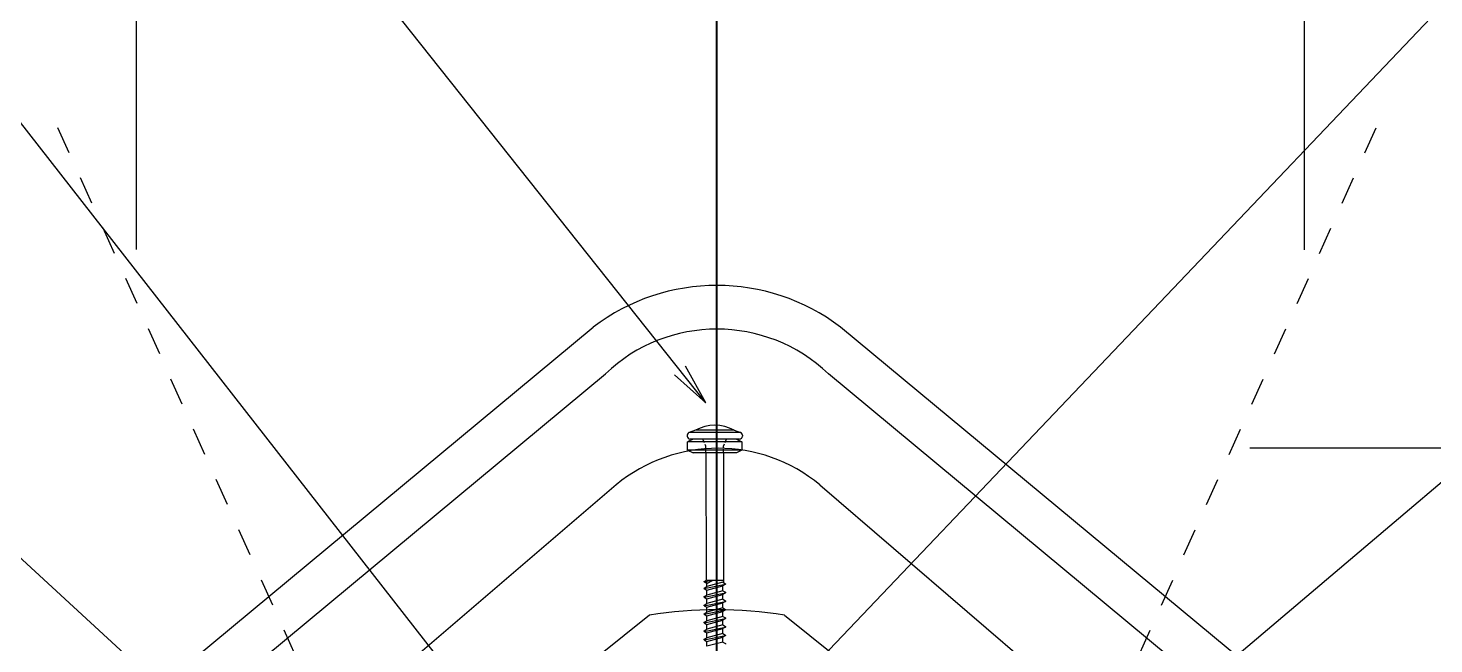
# Model space of a CAD drawing. Extents: x -1727 to 4652, y -2308 to 2357.
# Drawn here: x 2102 to 2357.1, y 681.4 to 793.1 of the extents above; entities that cross this region are included whole.
import ezdxf

# ---------------------------------------------------------------- set-up
doc = ezdxf.new("R2010")
doc.units = 0
doc.header["$LTSCALE"] = 5
doc.linetypes.add('DASHDOT', pattern=[43, 40, -1, 1, -1])
doc.linetypes.add('DOT', pattern=[2, 1, -1])
for name, color, linetype in [('0-1', 7, 'CONTINUOUS'), ('0-2', 7, 'CONTINUOUS'), ('0-3', 7, 'CONTINUOUS'), ('0-4', 7, 'CONTINUOUS'), ('0-F', 7, 'CONTINUOUS')]:
    doc.layers.add(name, color=color, linetype=linetype)

msp = doc.modelspace()

# ---------------------------------------------------------------- linework, layer by layer
at = {"layer": '0-1', "color": 4, "linetype": 'DASHDOT'}
msp.add_line((2227.0147, 246.6826), (2227.0147, 892.9735), dxfattribs=at)
at = {"layer": '0-1', "color": 4, "linetype": 'CONTINUOUS'}
for p, q in [((2223.1038, 720.1564), (2221.9317, 719.726)), ((2231.1039, 719.7576), (2222.1039, 719.756)), ((2230.1037, 720.1576), (2223.1038, 720.1564)), ((2230.1037, 720.1576), (2231.2758, 719.7276)), ((2221.6039, 719.2561), (2221.604, 719.056)), ((2222.679, 718.5561), (2221.6791, 718.0561)), ((2231.529, 718.0579), (2221.6791, 718.0561)), ((2221.6794, 716.5561), (2221.6791, 718.0561)), ((2231.1042, 718.5576), (2222.1042, 718.556)), ((2224.7521, 717.8665), (2224.4532, 718.5564)), ((2225.0042, 717.2866), (2224.8793, 717.5767)), ((2225.0042, 716.8765), (2225.0042, 717.2866)), ((2228.2043, 717.2872), (2228.3743, 717.6772)), ((2228.2043, 717.0472), (2228.2043, 717.2872)), ((2228.4691, 717.8971), (2228.7552, 718.5572)), ((2230.5291, 718.5575), (2231.529, 718.0579)), ((2231.529, 718.0579), (2231.5293, 716.5579)), ((2231.6038, 719.2579), (2231.6039, 719.0578)), ((2231.5293, 716.5579), (2221.6794, 716.5561)), ((2221.6794, 716.5561), (2222.6794, 716.0562)), ((2230.5295, 716.0576), (2222.6794, 716.0562)), ((2225.0044, 716.0566), (2225.0043, 716.7166)), ((2225.0044, 716.0566), (2225.0085, 693.0565)), ((2228.2045, 716.0572), (2228.2044, 716.7373)), ((2228.2045, 716.0572), (2228.2086, 692.6071)), ((2231.5293, 716.5579), (2230.5295, 716.0576)), ((2224.6587, 692.7265), (2225.0736, 692.9767)), ((2224.6587, 692.6365), (2225.6766, 692.8869)), ((2224.6587, 692.6365), (2224.6587, 692.7265)), ((2225.1466, 692.3468), (2224.6587, 692.6365)), ((2224.6589, 691.4167), (2228.5588, 692.1974)), ((2224.6589, 691.5166), (2225.1467, 691.7966)), ((2224.6589, 691.4167), (2224.6589, 691.5166)), ((2224.6589, 691.4167), (2225.1468, 691.1366)), ((2225.0085, 693.0565), (2225.0736, 692.9767)), ((2225.4417, 692.8868), (2225.0736, 692.9767)), ((2225.1467, 691.7966), (2225.1465, 692.6867)), ((2225.1466, 692.3468), (2226.1665, 692.8869)), ((2228.0715, 692.5771), (2225.1467, 691.7966)), ((2225.1468, 691.1366), (2228.0717, 691.9171)), ((2228.2086, 692.8873), (2225.4417, 692.8868)), ((2228.0715, 692.5771), (2228.5588, 692.2973)), ((2228.5588, 692.1974), (2228.0717, 691.9171)), ((2228.0718, 691.0273), (2228.0717, 691.9171)), ((2228.5588, 692.2973), (2228.5588, 692.1974)), ((2224.6592, 689.8666), (2228.5591, 690.6473)), ((2224.6592, 689.9665), (2225.1469, 690.2468)), ((2224.6592, 689.8666), (2224.6592, 689.9665)), ((2224.6592, 689.8666), (2225.1471, 689.5868)), ((2224.6595, 688.3165), (2228.5593, 689.0972)), ((2225.1469, 690.2468), (2225.1468, 691.1366)), ((2228.0718, 691.0273), (2225.1469, 690.2468)), ((2225.1471, 689.5868), (2228.0719, 690.3673)), ((2225.1472, 688.6967), (2225.1471, 689.5868)), ((2228.0721, 689.4772), (2225.1472, 688.6967)), ((2228.0718, 691.0273), (2228.5591, 690.7472)), ((2228.5591, 690.6473), (2228.0719, 690.3673)), ((2228.0721, 689.4772), (2228.0719, 690.3673)), ((2228.0721, 689.4772), (2228.5593, 689.1974)), ((2228.5593, 689.0972), (2228.0722, 688.8172)), ((2228.5591, 690.7472), (2228.5591, 690.6473)), ((2228.5593, 689.1974), (2228.5593, 689.0972)), ((2224.6595, 688.4167), (2225.1472, 688.6967)), ((2224.6595, 688.3165), (2224.6595, 688.4167)), ((2224.6595, 688.3165), (2225.1473, 688.0367)), ((2224.6597, 686.8666), (2225.1475, 687.1466)), ((2224.6598, 686.7667), (2224.6597, 686.8666)), ((2224.6598, 686.7667), (2228.5596, 687.5474)), ((2224.6598, 686.7667), (2225.1476, 686.4866)), ((2225.1473, 688.0367), (2228.0722, 688.8172)), ((2225.1475, 687.1466), (2225.1473, 688.0367)), ((2228.0724, 687.9271), (2225.1475, 687.1466)), ((2225.1476, 686.4866), (2228.0725, 687.2671)), ((2225.1478, 685.5968), (2225.1476, 686.4866)), ((2228.0726, 686.3773), (2225.1478, 685.5968)), ((2228.0724, 687.9271), (2228.0722, 688.8172)), ((2228.0724, 687.9271), (2228.5596, 687.6473)), ((2228.5596, 687.5474), (2228.0725, 687.2671)), ((2228.0726, 686.3773), (2228.0725, 687.2671)), ((2228.0726, 686.3773), (2228.5599, 686.0972)), ((2228.5596, 687.6473), (2228.5596, 687.5474)), ((2224.66, 685.2166), (2228.5599, 685.9973)), ((2224.66, 685.3165), (2225.1478, 685.5968)), ((2224.66, 685.2166), (2224.66, 685.3165)), ((2224.66, 685.2166), (2225.1479, 684.9368)), ((2224.6603, 683.6665), (2228.5602, 684.4472)), ((2224.6603, 683.7667), (2225.148, 684.0467)), ((2224.6603, 683.6665), (2224.6603, 683.7667)), ((2225.1479, 684.9368), (2228.0727, 685.7173)), ((2225.148, 684.0467), (2225.1479, 684.9368)), ((2228.0729, 684.8272), (2225.148, 684.0467)), ((2225.1482, 683.3867), (2228.073, 684.1672)), ((2228.5599, 685.9973), (2228.0727, 685.7173)), ((2228.0729, 684.8272), (2228.0727, 685.7173)), ((2228.0729, 684.8272), (2228.5602, 684.5474)), ((2228.5602, 684.4472), (2228.073, 684.1672)), ((2228.0732, 683.2771), (2228.073, 684.1672)), ((2228.5599, 686.0972), (2228.5599, 685.9973)), ((2228.5602, 684.5474), (2228.5602, 684.4472)), ((2224.6603, 683.6665), (2225.1482, 683.3867)), ((2224.6606, 682.1167), (2228.5604, 682.8974)), ((2224.6606, 682.2166), (2225.1483, 682.4966)), ((2224.6606, 682.1167), (2224.6606, 682.2166)), ((2224.6606, 682.1167), (2225.1484, 681.8366)), ((2225.1483, 682.4966), (2225.1482, 683.3867)), ((2228.0732, 683.2771), (2225.1483, 682.4966)), ((2225.1484, 681.8366), (2228.0733, 682.6171)), ((2225.1486, 680.9468), (2225.1484, 681.8366)), ((2228.0734, 681.7273), (2225.1486, 680.9468)), ((2228.0732, 683.2771), (2228.5604, 682.9874)), ((2228.5604, 682.8974), (2228.0733, 682.6171)), ((2228.0734, 681.7273), (2228.0733, 682.6171)), ((2228.0734, 681.7273), (2228.5607, 681.4373)), ((2228.5604, 682.9874), (2228.5604, 682.8974)), ((2228.5607, 681.4373), (2228.5607, 681.3473))]:
    msp.add_line(p, q, dxfattribs=at)
for centre, radius, start, end in [((2222.104, 719.2562), 0.5001, 90.0101, 180.0101), ((2226.605, 713.797), 7.2555, 61.1686, 118.8521), ((2231.104, 719.2578), 0.5001, 0.0101, 90.0101), ((2222.1041, 719.0561), 0.5001, 180.0101, 270.0101), ((2231.1041, 719.0577), 0.5001, 270.0101, 360.0101)]:
    msp.add_arc(centre, radius, start, end, dxfattribs=at)
at = {"layer": '0-2', "color": 2, "linetype": 'CONTINUOUS'}
for p, q in [((2105.1475, 656.3992), (2204.5505, 738.8532)), ((2348.7315, 656.4842), (2249.4185, 738.8632)), ((2105.2495, 646.1642), (2206.7545, 730.3612)), ((2348.7315, 646.1642), (2247.2275, 730.3612)), ((2208.7125, 710.2612), (2119.4905, 633.8542)), ((2245.6935, 710.2222), (2334.4905, 633.9322)), ((2214.7305, 686.6112), (2120.2875, 610.8542)), ((2239.2505, 686.6112), (2334.1785, 610.4652))]:
    msp.add_line(p, q, dxfattribs=at)
for centre, radius, start, end in [((2226.9915, 709.3602), 37.06, 52.7582, 127.267), ((2226.9905, 709.2772), 29.224, 46.1742, 133.826), ((2227.1795, 687.8072), 29.073, 50.4447, 129.436), ((2226.9905, 608.9132), 78.659, 81.0331, 98.9669)]:
    msp.add_arc(centre, radius, start, end, dxfattribs=at)
at = {"layer": '0-3', "color": 7, "linetype": 'CONTINUOUS'}
for p, q in [((2121.662, 752.9245), (2121.6735, 879.4178)), ((2333.629, 752.9053), (2333.6405, 879.3986)), ((2323.7133, 716.9587), (2404.7849, 716.9513))]:
    msp.add_line(p, q, dxfattribs=at)
for points in [[(2224.9621, 725.1281), (2084.0514, 902.4127), (2054.0514, 902.4127)], [(2236.6072, 668.9967), (2363.7539, 802.5812), (2393.7539, 802.5812)], [(2179.9726, 674.3486), (2096.2735, 781.4674), (2046.2735, 781.4719)], [(2227.3842, 599.6851), (2397.8402, 744.0992), (2427.8402, 744.0992)], [(2219.3169, 730.2216), (2224.9621, 725.1281), (2221.274, 731.7772)], [(2170.4679, 632.5674), (2066.0984, 728.6771), (2016.0984, 728.6816)]]:
    msp.add_lwpolyline(points, dxfattribs=at)
at = {"layer": '0-4', "color": 4, "linetype": 'DASHDOT'}
msp.add_line((2226.9225, 247.9679), (2226.9225, 894.2588), dxfattribs=at)
at = {"layer": '0-F', "color": 1, "linetype": 'DOT'}
for p, q in [((2220.2452, 524.2633), (2106.0573, 778.0177)), ((2233.7842, 524.2633), (2347.9722, 778.0177))]:
    msp.add_line(p, q, dxfattribs=at)

doc.saveas('drawing.dxf')
